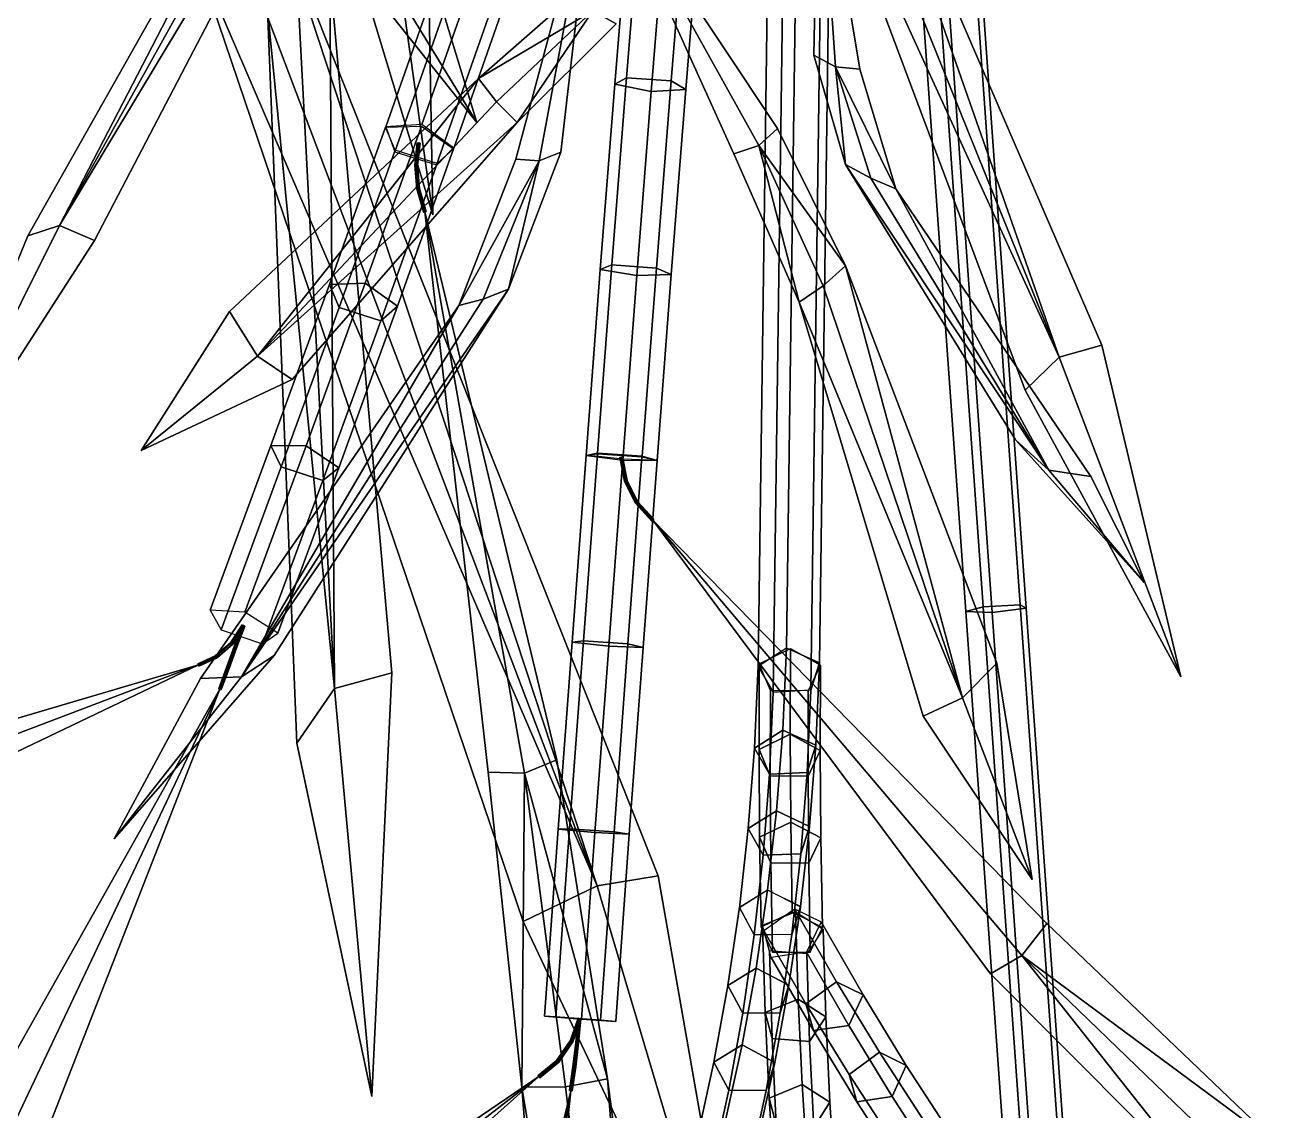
# Model space of a CAD drawing. Header units: metres. Extents: x -488 to 282, y -579 to 399.
# Drawn here: x -68.3 to 39.2, y -251.3 to -158.5 of the extents above; entities that cross this region are included whole.
import ezdxf

# ---------------------------------------------------------------- set-up
doc = ezdxf.new("R2010")
doc.units = ezdxf.units.M

msp = doc.modelspace()

# ---------------------------------------------------------------- linework, layer by layer
at = {"layer": 'coreopsi_1InfInt', "color": 3}
for points in [[(-3.1973, -211.7169, 233.2012), (-3.516, -218.7419, 240.9992), (-5.9288, -220.2867, 239.509), (-5.6101, -213.2617, 231.7109)], [(-2.8607, -211.7805, 233.289), (-2.8825, -219.0852, 240.8324), (-5.5402, -220.3993, 239.5522), (-5.5183, -213.0946, 232.0088)], [(-0.3777, -213.0234, 232.1395), (-0.6964, -220.0483, 239.9375), (-3.516, -218.7419, 240.9992), (-3.1973, -211.7169, 233.2012)], [(-0.285, -213.1837, 231.9377), (-0.3069, -220.4883, 239.4811), (-2.8825, -219.0852, 240.8324), (-2.8607, -211.7805, 233.289)], [(-5.6101, -213.2617, 231.7109), (-5.9288, -220.2867, 239.509), (-4.6496, -222.5156, 237.5533), (-4.3309, -215.4906, 229.7553)], [(-5.5183, -213.0946, 232.0088), (-5.5402, -220.3993, 239.5522), (-4.5779, -222.6562, 237.3694), (-4.556, -215.3516, 229.826)], [(-1.1157, -215.3442, 230.0186), (-1.4344, -222.3691, 237.8167), (-0.6964, -220.0483, 239.9375), (-0.3777, -213.0234, 232.1395)], [(-1.3268, -215.3781, 229.8097), (-1.3486, -222.6827, 237.3531), (-0.3069, -220.4883, 239.4811), (-0.285, -213.1837, 231.9377)], [(-4.3309, -215.4906, 229.7553), (-4.6496, -222.5156, 237.5533), (-1.4344, -222.3691, 237.8167), (-1.1157, -215.3442, 230.0186)], [(-4.556, -215.3516, 229.826), (-4.5779, -222.6562, 237.3694), (-1.3486, -222.6827, 237.3531), (-1.3268, -215.3781, 229.8097)], [(-3.516, -218.7419, 240.9992), (-4.05426, -225.6354, 248.8482), (-6.466, -227.1643, 247.34), (-5.9288, -220.2867, 239.509)], [(-2.8825, -219.0852, 240.8324), (-2.8288, -226.6099, 248.2478), (-5.4864, -227.9072, 246.9506), (-5.5402, -220.3993, 239.5522)], [(-0.6964, -220.0483, 239.9375), (-1.2379, -226.9954, 247.8466), (-4.05426, -225.6354, 248.8482), (-3.516, -218.7419, 240.9992)], [(-0.3069, -220.4883, 239.4811), (-0.2532, -227.9679, 246.8509), (-2.8288, -226.6099, 248.2478), (-2.8825, -219.0852, 240.8324)], [(-1.4344, -222.3691, 237.8167), (-1.9769, -229.3321, 245.7436), (-1.2379, -226.9954, 247.8466), (-0.6964, -220.0483, 239.9375)], [(-5.9288, -220.2867, 239.509), (-6.466, -227.1643, 247.34), (-5.1895, -229.4359, 245.4323), (-4.6496, -222.5156, 237.5533)], [(-5.5402, -220.3993, 239.5522), (-5.4864, -227.9072, 246.9506), (-4.5242, -230.1074, 244.7106), (-4.5779, -222.6562, 237.3694)], [(-1.3486, -222.6827, 237.3531), (-1.2951, -230.1171, 244.6773), (-0.2532, -227.9679, 246.8509), (-0.3069, -220.4883, 239.4811)], [(-4.6496, -222.5156, 237.5533), (-5.1895, -229.4359, 245.4323), (-1.9769, -229.3321, 245.7436), (-1.4344, -222.3691, 237.8167)], [(-4.5779, -222.6562, 237.3694), (-4.5242, -230.1074, 244.7106), (-1.2951, -230.1171, 244.6773), (-1.3486, -222.6827, 237.3531)], [(-4.05426, -225.6354, 248.8482), (-4.8124, -232.4205, 256.773), (-7.2228, -233.9338, 255.2468), (-6.466, -227.1643, 247.34)], [(-1.2379, -226.9954, 247.8466), (-2.00113, -233.8332, 255.8323), (-4.8124, -232.4205, 256.773), (-4.05426, -225.6354, 248.8482)], [(-2.8288, -226.6099, 248.2478), (-2.699, -234.3062, 255.4842), (-5.3569, -235.5862, 254.1704), (-5.4864, -227.9072, 246.9506)], [(-0.2532, -227.9679, 246.8509), (-0.124, -235.6178, 254.0427), (-2.699, -234.3062, 255.4842), (-2.8288, -226.6099, 248.2478)], [(-6.466, -227.1643, 247.34), (-7.2228, -233.9338, 255.2468), (-5.9502, -236.2474, 253.3876), (-5.1895, -229.4359, 245.4323)], [(-1.9769, -229.3321, 245.7436), (-2.7415, -236.1856, 253.7473), (-2.00113, -233.8332, 255.8323), (-1.2379, -226.9954, 247.8466)], [(-5.4864, -227.9072, 246.9506), (-5.3569, -235.5862, 254.1704), (-4.3954, -237.7283, 251.8745), (-4.5242, -230.1074, 244.7106)], [(-1.2951, -230.1171, 244.6773), (-1.1665, -237.7207, 251.8246), (-0.124, -235.6178, 254.0427), (-0.2532, -227.9679, 246.8509)], [(-5.1895, -229.4359, 245.4323), (-5.9502, -236.2474, 253.3876), (-2.7415, -236.1856, 253.7473), (-1.9769, -229.3321, 245.7436)], [(-4.5242, -230.1074, 244.7106), (-4.3954, -237.7283, 251.8745), (-1.1665, -237.7207, 251.8246), (-1.2951, -230.1171, 244.6773)], [(-4.8091, -232.3946, 256.7423), (-5.7902, -239.0932, 264.769), (-8.1985, -240.5911, 263.2246), (-7.2174, -233.8925, 255.1979)], [(-2.00447, -233.8591, 255.8629), (-2.9855, -240.5577, 263.8896), (-5.7902, -239.0932, 264.769), (-4.8091, -232.3946, 256.7423)], [(-7.2174, -233.8925, 255.1979), (-8.1985, -240.5911, 263.2246), (-6.9313, -242.946, 261.4142), (-5.9502, -236.2474, 253.3876)], [(-2.518, -234.0175, 255.1505), (1.08387, -240.2774, 262.7729), (-1.5295, -242.1501, 262.4699), (-5.1315, -235.8902, 254.8475)], [(-2.7469, -236.2269, 253.7962), (-3.728, -242.9255, 261.8228), (-2.9855, -240.5577, 263.8896), (-2.00447, -233.8591, 255.8629)], [(-0.2359, -235.1327, 253.1563), (3.3659, -241.3926, 260.7786), (1.08387, -240.2774, 262.7729), (-2.518, -234.0175, 255.1505)], [(-2.4304, -234.2706, 255.4234), (-2.1917, -241.7575, 262.7821), (-5.01543, -242.9008, 261.7105), (-5.2541, -235.4139, 254.3518)], [(-0.05837, -235.7678, 253.8232), (0.1803, -243.2547, 261.1819), (-2.1917, -241.7575, 262.7821), (-2.4304, -234.2706, 255.4234)], [(-1.4724, -237.7443, 251.5958), (2.1294, -244.0042, 259.2181), (3.3659, -241.3926, 260.7786), (-0.2359, -235.1327, 253.1563)], [(-5.9502, -236.2474, 253.3876), (-6.9313, -242.946, 261.4142), (-3.728, -242.9255, 261.8228), (-2.7469, -236.2269, 253.7962)], [(-5.2541, -235.4139, 254.3518), (-5.01543, -242.9008, 261.7105), (-4.4148, -245.1153, 259.438), (-4.6535, -237.6284, 252.0793)], [(-5.1315, -235.8902, 254.8475), (-1.5295, -242.1501, 262.4699), (-0.887, -244.4402, 260.2855), (-4.4889, -238.1803, 252.6632)], [(-1.4531, -237.8743, 251.7252), (-1.2144, -245.3612, 259.0839), (0.1803, -243.2547, 261.1819), (-0.05837, -235.7678, 253.8232)], [(-4.6535, -237.6284, 252.0793), (-4.4148, -245.1153, 259.438), (-1.2144, -245.3612, 259.0839), (-1.4531, -237.8743, 251.7252)], [(-4.4889, -238.1803, 252.6632), (-0.887, -244.4402, 260.2855), (2.1294, -244.0042, 259.2181), (-1.4724, -237.7443, 251.5958)], [(-5.7902, -239.0932, 264.769), (-6.9869, -245.6494, 272.8313), (-9.3927, -247.1321, 271.2686), (-8.1985, -240.5911, 263.2246)], [(-2.9855, -240.5577, 263.8896), (-4.1906, -247.1649, 272.0138), (-6.9869, -245.6494, 272.8313), (-5.7902, -239.0932, 264.769)], [(-8.1985, -240.5911, 263.2246), (-9.3927, -247.1321, 271.2686), (-8.1322, -249.5276, 269.5075), (-6.9313, -242.946, 261.4142)], [(-3.728, -242.9255, 261.8228), (-4.9355, -249.5478, 269.9654), (-4.1906, -247.1649, 272.0138), (-2.9855, -240.5577, 263.8896)], [(1.08387, -240.2774, 262.7729), (4.7594, -246.2929, 270.4684), (2.1683, -248.2032, 270.2124), (-1.5295, -242.1501, 262.4699)], [(3.3659, -241.3926, 260.7786), (7.04985, -247.4221, 268.4916), (4.7594, -246.2929, 270.4684), (1.08387, -240.2774, 262.7729)], [(-2.1917, -241.7575, 262.7821), (-1.8454, -249.0316, 270.2577), (-4.6673, -250.2202, 269.2316), (-5.01543, -242.9008, 261.7105)], [(0.1803, -243.2547, 261.1819), (0.5272, -250.5456, 268.6744), (-1.8454, -249.0316, 270.2577), (-2.1917, -241.7575, 262.7821)], [(2.1294, -244.0042, 259.2181), (5.8413, -250.081, 266.9901), (7.04985, -247.4221, 268.4916), (3.3659, -241.3926, 260.7786)], [(-1.5295, -242.1501, 262.4699), (2.1683, -248.2032, 270.2124), (2.8331, -250.531, 268.075), (-0.887, -244.4402, 260.2855)], [(-6.9313, -242.946, 261.4142), (-8.1322, -249.5276, 269.5075), (-4.9355, -249.5478, 269.9654), (-3.728, -242.9255, 261.8228)], [(-5.01543, -242.9008, 261.7105), (-4.6673, -250.2202, 269.2316), (-4.06503, -252.4799, 267.0045), (-4.4148, -245.1153, 259.438)], [(-1.2144, -245.3612, 259.0839), (-0.8652, -252.709, 266.6335), (0.5272, -250.5456, 268.6744), (0.1803, -243.2547, 261.1819)], [(-0.887, -244.4402, 260.2855), (2.8331, -250.531, 268.075), (5.8413, -250.081, 266.9901), (2.1294, -244.0042, 259.2181)], [(-6.9869, -245.6494, 272.8313), (-8.4018, -252.0851, 280.9551), (-10.8047, -253.5529, 279.3738), (-9.3927, -247.1321, 271.2686)], [(-4.1906, -247.1649, 272.0138), (-5.6156, -253.6506, 280.1999), (-8.4018, -252.0851, 280.9551), (-6.9869, -245.6494, 272.8313)], [(-4.4148, -245.1153, 259.438), (-4.06503, -252.4799, 267.0045), (-0.8652, -252.709, 266.6335), (-1.2144, -245.3612, 259.0839)], [(-9.3927, -247.1321, 271.2686), (-10.8047, -253.5529, 279.3738), (-9.5521, -255.9883, 277.6624), (-8.1322, -249.5276, 269.5075)], [(4.7594, -246.2929, 270.4684), (8.5281, -252.0991, 278.2787), (5.9599, -254.0459, 278.0704), (2.1683, -248.2032, 270.2124)], [(7.04985, -247.4221, 268.4916), (10.827, -253.2419, 276.3197), (8.5281, -252.0991, 278.2787), (4.7594, -246.2929, 270.4684)], [(-4.9355, -249.5478, 269.9654), (-6.3635, -256.0484, 278.1701), (-5.6156, -253.6506, 280.1999), (-4.1906, -247.1649, 272.0138)], [(2.1683, -248.2032, 270.2124), (5.9599, -254.0459, 278.0704), (6.6477, -256.41, 275.9807), (2.8331, -250.531, 268.075)], [(5.8413, -250.081, 266.9901), (9.6473, -255.9464, 274.8781), (10.827, -253.2419, 276.3197), (7.04985, -247.4221, 268.4916)], [(-1.8454, -249.0316, 270.2577), (-1.3907, -256.1347, 277.8902), (-4.2101, -257.3675, 276.9106), (-4.6673, -250.2202, 269.2316)], [(0.5272, -250.5456, 268.6744), (0.9829, -257.6653, 276.3242), (-1.3907, -256.1347, 277.8902), (-1.8454, -249.0316, 270.2577)], [(-8.1322, -249.5276, 269.5075), (-9.5521, -255.9883, 277.6624), (-6.3635, -256.0484, 278.1701), (-4.9355, -249.5478, 269.9654)], [(-4.6673, -250.2202, 269.2316), (-4.2101, -257.3675, 276.9106), (-3.6053, -259.6715, 274.73), (-4.06503, -252.4799, 267.0045)], [(2.8331, -250.531, 268.075), (6.6477, -256.41, 275.9807), (9.6473, -255.9464, 274.8781), (5.8413, -250.081, 266.9901)], [(-0.8652, -252.709, 266.6335), (-0.4064, -259.8841, 274.3417), (0.9829, -257.6653, 276.3242), (0.5272, -250.5456, 268.6744)]]:
    msp.add_3dface(points, dxfattribs=at)
at = {"layer": 'coreopsi_1Pdncle', "color": 3}
for points in [[(-50.7567, -91.2603, 14.3444), (-101.6614, -182.7868, 25.9396), (-104.0582, -181.6928, 24.0528), (-53.1535, -90.1664, 12.4575)], [(-53.1535, -90.1664, 12.4575), (-104.0582, -181.6928, 24.0528), (-103.3221, -182.4962, 20.9427), (-52.4174, -90.9698, 9.3475)], [(-52.4174, -90.9698, 9.3475), (-103.3221, -182.4962, 20.9427), (-100.4881, -184.0674, 20.9823), (-49.5834, -92.5409, 9.3871)], [(-48.563, -92.7195, 12.4576), (-99.4676, -184.2459, 24.05291), (-101.6614, -182.7868, 25.9396), (-50.7567, -91.2603, 14.3444)], [(-49.5834, -92.5409, 9.3871), (-100.4881, -184.0674, 20.9823), (-99.4676, -184.2459, 24.05291), (-48.563, -92.7195, 12.4576)], [(6.1819, -104.0205, 13.2364), (13.613, -208.2058, 24.02144), (12.1448, -208.6053, 21.173), (4.7136, -104.4201, 10.388)], [(9.3649, -103.847, 12.7198), (16.7961, -208.0322, 23.5047), (13.613, -208.2058, 24.02144), (6.1819, -104.0205, 13.2364)], [(6.9755, -104.4973, 8.08446), (14.4067, -208.6825, 18.8694), (17.294, -208.3313, 20.2725), (9.8628, -104.1461, 9.4876)], [(9.8628, -104.1461, 9.4876), (17.294, -208.3313, 20.2725), (16.7961, -208.0322, 23.5047), (9.3649, -103.847, 12.7198)], [(4.7136, -104.4201, 10.388), (12.1448, -208.6053, 21.173), (14.4067, -208.6825, 18.8694), (6.9755, -104.4973, 8.08446)], [(-2.2246, -140.4907, 156.107), (-3.1981, -211.7441, 233.2309), (-5.6114, -213.305, 231.7584), (-4.6379, -142.0516, 154.6344)], [(0.5965, -141.7428, 154.9858), (-0.3769, -212.9962, 232.1097), (-3.1981, -211.7441, 233.2309), (-2.2246, -140.4907, 156.107)], [(-0.1409, -144.0475, 152.8472), (-1.1144, -215.3009, 229.9712), (-0.3769, -212.9962, 232.1097), (0.5965, -141.7428, 154.9858)], [(-4.6379, -142.0516, 154.6344), (-5.6114, -213.305, 231.7584), (-4.3309, -215.4906, 229.7553), (-3.3574, -144.2373, 152.6313)], [(-3.3574, -144.2373, 152.6313), (-4.3309, -215.4906, 229.7553), (-1.1144, -215.3009, 229.9712), (-0.1409, -144.0475, 152.8472)], [(13.613, -208.2058, 24.02144), (21.04425, -312.391, 34.8064), (19.5759, -312.7906, 31.958), (12.1448, -208.6053, 21.173)], [(16.7961, -208.0322, 23.5047), (24.2273, -312.2174, 34.2897), (21.04425, -312.391, 34.8064), (13.613, -208.2058, 24.02144)], [(14.4067, -208.6825, 18.8694), (21.8378, -312.8677, 29.6543), (24.7251, -312.5165, 31.05756), (17.294, -208.3313, 20.2725)], [(17.294, -208.3313, 20.2725), (24.7251, -312.5165, 31.05756), (24.2273, -312.2174, 34.2897), (16.7961, -208.0322, 23.5047)], [(12.1448, -208.6053, 21.173), (19.5759, -312.7906, 31.958), (21.8378, -312.8677, 29.6543), (14.4067, -208.6825, 18.8694)]]:
    msp.add_3dface(points, dxfattribs=at)
at = {"layer": 'coreopsi_Leaf', "color": 3}
for points in [[(-41.1536, -128.8415, 161.1753), (-65.3454, -175.599, 187.4194), (-68.05355, -176.4868, 183.5849)], [(-41.1536, -128.8415, 161.1753), (-68.05355, -176.4868, 183.5849), (-65.3454, -175.599, 187.4194)], [(-39.5452, -129.3368, 163.2018), (-65.3454, -175.599, 187.4194), (-41.1536, -128.8415, 161.1753)], [(-39.5452, -129.3368, 163.2018), (-41.1536, -128.8415, 161.1753), (-65.3454, -175.599, 187.4194)], [(-37.6749, -129.5946, 164.9883), (-65.3454, -175.599, 187.4194), (-39.5452, -129.3368, 163.2018)], [(-37.6749, -129.5946, 164.9883), (-39.5452, -129.3368, 163.2018), (-65.3454, -175.599, 187.4194)], [(-37.6749, -129.5946, 164.9883), (-62.3502, -176.8892, 189.4124), (-65.3454, -175.599, 187.4194)], [(-37.6749, -129.5946, 164.9883), (-65.3454, -175.599, 187.4194), (-62.3502, -176.8892, 189.4124)], [(2.5783, -136.7865, 168.6601), (20.1226, -186.8732, 192.5083), (0.398, -137.9381, 167.8378)], [(2.5783, -136.7865, 168.6601), (0.398, -137.9381, 167.8378), (20.1226, -186.8732, 192.5083)], [(2.5783, -136.7865, 168.6601), (23.7783, -185.829, 192.9), (20.1226, -186.8732, 192.5083)], [(2.5783, -136.7865, 168.6601), (20.1226, -186.8732, 192.5083), (23.7783, -185.829, 192.9)], [(0.398, -137.9381, 167.8378), (20.1226, -186.8732, 192.5083), (-1.8418, -138.7749, 166.7327)], [(0.398, -137.9381, 167.8378), (-1.8418, -138.7749, 166.7327), (20.1226, -186.8732, 192.5083)], [(-1.8418, -138.7749, 166.7327), (20.1226, -186.8732, 192.5083), (17.2015, -189.6908, 189.9876)], [(-1.8418, -138.7749, 166.7327), (17.2015, -189.6908, 189.9876), (20.1226, -186.8732, 192.5083)], [(0.9996, -162.0489, -108.3318), (-0.8479, -161.0583, -108.8278), (-0.4499, -140.9223, -84.9924)], [(0.9996, -162.0489, -108.3318), (-0.4499, -140.9223, -84.9924), (-0.8479, -161.0583, -108.8278)], [(-0.4499, -140.9223, -84.9924), (3.0686, -162.2431, -107.4163), (0.9996, -162.0489, -108.3318)], [(-0.4499, -140.9223, -84.9924), (0.9996, -162.0489, -108.3318), (3.0686, -162.2431, -107.4163)], [(-33.4252, -174.7021, 160.6699), (-41.7315, -147.2585, 154.1021), (-37.4933, -145.7141, 155.1692)], [(-33.4252, -174.7021, 160.6699), (-37.4933, -145.7141, 155.1692), (-41.7315, -147.2585, 154.1021)], [(-33.4252, -174.7021, 160.6699), (-37.4933, -145.7141, 155.1692), (-33.9386, -145.841, 154.121)], [(-33.4252, -174.7021, 160.6699), (-33.9386, -145.841, 154.121), (-37.4933, -145.7141, 155.1692)], [(-19.697, -145.1471, 73.5674), (-26.3375, -169.9447, 91.1961), (-24.3432, -170.0801, 92.2736)], [(-19.697, -145.1471, 73.5674), (-24.3432, -170.0801, 92.2736), (-26.3375, -169.9447, 91.1961)], [(-24.3432, -170.0801, 92.2736), (-22.4863, -169.3405, 93.07745), (-19.697, -145.1471, 73.5674)], [(-24.3432, -170.0801, 92.2736), (-19.697, -145.1471, 73.5674), (-22.4863, -169.3405, 93.07745)], [(-18.6982, -145.1404, 73.4969), (-7.6978, -169.4752, 89.5157), (-5.5482, -168.7639, 89.6887)], [(-18.6982, -145.1404, 73.4969), (-5.5482, -168.7639, 89.6887), (-7.6978, -169.4752, 89.5157)], [(-5.5482, -168.7639, 89.6887), (-3.9537, -167.317, 89.7617), (-18.6982, -145.1404, 73.4969)], [(-5.5482, -168.7639, 89.6887), (-18.6982, -145.1404, 73.4969), (-3.9537, -167.317, 89.7617)], [(-46.3719, -150.0714, 203.2449), (-19.3858, -232.0596, 213.8417), (-50.05368, -151.2167, 203.7205)], [(-46.3719, -150.0714, 203.2449), (-50.05368, -151.2167, 203.7205), (-19.3858, -232.0596, 213.8417)], [(-46.3719, -150.0714, 203.2449), (-14.1717, -231.2011, 211.6711), (-19.3858, -232.0596, 213.8417)], [(-46.3719, -150.0714, 203.2449), (-19.3858, -232.0596, 213.8417), (-14.1717, -231.2011, 211.6711)], [(-29.6794, -166.8066, 221.9879), (-34.8669, -149.7239, 198.6094), (-39.3283, -150.9798, 198.6743)], [(-29.6794, -166.8066, 221.9879), (-39.3283, -150.9798, 198.6743), (-34.8669, -149.7239, 198.6094)], [(-50.05368, -151.2167, 203.7205), (-19.3858, -232.0596, 213.8417), (-53.9387, -151.8228, 203.9209)], [(-50.05368, -151.2167, 203.7205), (-53.9387, -151.8228, 203.9209), (-19.3858, -232.0596, 213.8417)], [(-29.6794, -166.8066, 221.9879), (-39.3283, -150.9798, 198.6743), (-42.4498, -150.7377, 200.6615)], [(-29.6794, -166.8066, 221.9879), (-42.4498, -150.7377, 200.6615), (-39.3283, -150.9798, 198.6743)], [(-53.9387, -151.8228, 203.9209), (-19.3858, -232.0596, 213.8417), (-25.6972, -235.1208, 212.5049)], [(-53.9387, -151.8228, 203.9209), (-25.6972, -235.1208, 212.5049), (-19.3858, -232.0596, 213.8417)], [(-42.231, -153.9702, 278.5849), (-41.8251, -215.1819, 336.0295), (-44.9686, -155.7304, 276.7219)], [(-42.231, -153.9702, 278.5849), (-44.9686, -155.7304, 276.7219), (-41.8251, -215.1819, 336.0295)], [(-42.231, -153.9702, 278.5849), (-36.9254, -213.8505, 338.1811), (-41.8251, -215.1819, 336.0295)], [(-42.231, -153.9702, 278.5849), (-41.8251, -215.1819, 336.0295), (-36.9254, -213.8505, 338.1811)], [(-44.9686, -155.7304, 276.7219), (-41.8251, -215.1819, 336.0295), (-47.5738, -157.1625, 274.3541)], [(-44.9686, -155.7304, 276.7219), (-47.5738, -157.1625, 274.3541), (-41.8251, -215.1819, 336.0295)], [(-19.7406, -157.2643, -104.6163), (-29.5339, -163.0254, -117.9088), (-21.02829, -155.5811, -104.229)], [(-19.7406, -157.2643, -104.6163), (-21.02829, -155.5811, -104.229), (-29.5339, -163.0254, -117.9088)], [(-47.5738, -157.1625, 274.3541), (-41.8251, -215.1819, 336.0295), (-45.04815, -219.869, 332.1363)], [(-47.5738, -157.1625, 274.3541), (-45.04815, -219.869, 332.1363), (-41.8251, -215.1819, 336.0295)], [(-19.7406, -157.2643, -104.6163), (-27.9871, -165.0298, -118.2572), (-29.5339, -163.0254, -117.9088)], [(-19.7406, -157.2643, -104.6163), (-29.5339, -163.0254, -117.9088), (-27.9871, -165.0298, -118.2572)], [(-26.2073, -166.8145, -118.3424), (-27.9871, -165.0298, -118.2572), (-19.7406, -157.2643, -104.6163)], [(-26.2073, -166.8145, -118.3424), (-19.7406, -157.2643, -104.6163), (-27.9871, -165.0298, -118.2572)], [(-17.7626, -158.3652, -104.7948), (-26.2073, -166.8145, -118.3424), (-19.7406, -157.2643, -104.6163)], [(-17.7626, -158.3652, -104.7948), (-19.7406, -157.2643, -104.6163), (-26.2073, -166.8145, -118.3424)], [(0.9996, -162.0489, -108.3318), (1.8568, -170.3886, -123.6779), (-0.8479, -161.0583, -108.8278)], [(0.9996, -162.0489, -108.3318), (-0.8479, -161.0583, -108.8278), (1.8568, -170.3886, -123.6779)], [(3.0686, -162.2431, -107.4163), (6.1436, -172.4748, -121.9799), (0.9996, -162.0489, -108.3318)], [(3.0686, -162.2431, -107.4163), (0.9996, -162.0489, -108.3318), (6.1436, -172.4748, -121.9799)], [(6.1436, -172.4748, -121.9799), (4.01364, -171.5704, -122.9824), (0.9996, -162.0489, -108.3318)], [(6.1436, -172.4748, -121.9799), (0.9996, -162.0489, -108.3318), (4.01364, -171.5704, -122.9824)], [(0.9996, -162.0489, -108.3318), (4.01364, -171.5704, -122.9824), (1.8568, -170.3886, -123.6779)], [(0.9996, -162.0489, -108.3318), (1.8568, -170.3886, -123.6779), (4.01364, -171.5704, -122.9824)], [(-29.5339, -163.0254, -117.9088), (-48.4151, -186.7716, -166.2501), (-50.8171, -182.9522, -167.3126)], [(-29.5339, -163.0254, -117.9088), (-50.8171, -182.9522, -167.3126), (-48.4151, -186.7716, -166.2501)], [(-27.9871, -165.0298, -118.2572), (-48.4151, -186.7716, -166.2501), (-29.5339, -163.0254, -117.9088)], [(-27.9871, -165.0298, -118.2572), (-29.5339, -163.0254, -117.9088), (-48.4151, -186.7716, -166.2501)], [(-26.2073, -166.8145, -118.3424), (-48.4151, -186.7716, -166.2501), (-27.9871, -165.0298, -118.2572)], [(-26.2073, -166.8145, -118.3424), (-27.9871, -165.0298, -118.2572), (-48.4151, -186.7716, -166.2501)], [(-26.2073, -166.8145, -118.3424), (-45.4432, -188.7704, -167.2113), (-48.4151, -186.7716, -166.2501)], [(-26.2073, -166.8145, -118.3424), (-48.4151, -186.7716, -166.2501), (-45.4432, -188.7704, -167.2113)], [(-5.5482, -168.7639, 89.6887), (1.8501, -179.0682, 101.7251), (-3.9537, -167.317, 89.7617)], [(-5.5482, -168.7639, 89.6887), (-3.9537, -167.317, 89.7617), (1.8501, -179.0682, 101.7251)], [(-24.3432, -170.0801, 92.2736), (-26.967, -181.0427, 105.6425), (-22.4863, -169.3405, 93.07745)], [(-24.3432, -170.0801, 92.2736), (-22.4863, -169.3405, 93.07745), (-26.967, -181.0427, 105.6425)], [(-7.6978, -169.4752, 89.5157), (-2.1196, -182.1471, 101.1152), (-5.5482, -168.7639, 89.6887)], [(-7.6978, -169.4752, 89.5157), (-5.5482, -168.7639, 89.6887), (-2.1196, -182.1471, 101.1152)], [(-2.1196, -182.1471, 101.1152), (-0.05172, -180.764, 101.5281), (-5.5482, -168.7639, 89.6887)], [(-2.1196, -182.1471, 101.1152), (-5.5482, -168.7639, 89.6887), (-0.05172, -180.764, 101.5281)], [(-5.5482, -168.7639, 89.6887), (-0.05172, -180.764, 101.5281), (1.8501, -179.0682, 101.7251)], [(-5.5482, -168.7639, 89.6887), (1.8501, -179.0682, 101.7251), (-0.05172, -180.764, 101.5281)], [(-26.3375, -169.9447, 91.1961), (-31.2173, -182.4487, 103.2825), (-24.3432, -170.0801, 92.2736)], [(-26.3375, -169.9447, 91.1961), (-24.3432, -170.0801, 92.2736), (-31.2173, -182.4487, 103.2825)], [(-31.2173, -182.4487, 103.2825), (-29.1265, -181.9091, 104.5853), (-24.3432, -170.0801, 92.2736)], [(-31.2173, -182.4487, 103.2825), (-24.3432, -170.0801, 92.2736), (-29.1265, -181.9091, 104.5853)], [(-24.3432, -170.0801, 92.2736), (-29.1265, -181.9091, 104.5853), (-26.967, -181.0427, 105.6425)], [(-24.3432, -170.0801, 92.2736), (-26.967, -181.0427, 105.6425), (-29.1265, -181.9091, 104.5853)], [(4.01364, -171.5704, -122.9824), (19.2527, -196.5118, -171.3459), (1.8568, -170.3886, -123.6779)], [(4.01364, -171.5704, -122.9824), (1.8568, -170.3886, -123.6779), (19.2527, -196.5118, -171.3459)], [(1.8568, -170.3886, -123.6779), (19.2527, -196.5118, -171.3459), (16.4015, -193.9267, -173.9293)], [(1.8568, -170.3886, -123.6779), (16.4015, -193.9267, -173.9293), (19.2527, -196.5118, -171.3459)], [(6.1436, -172.4748, -121.9799), (19.2527, -196.5118, -171.3459), (4.01364, -171.5704, -122.9824)], [(6.1436, -172.4748, -121.9799), (4.01364, -171.5704, -122.9824), (19.2527, -196.5118, -171.3459)], [(6.1436, -172.4748, -121.9799), (22.8258, -197.0728, -170.5278), (19.2527, -196.5118, -171.3459)], [(6.1436, -172.4748, -121.9799), (19.2527, -196.5118, -171.3459), (22.8258, -197.0728, -170.5278)], [(-34.1271, -174.4463, 116.1431), (-22.8298, -221.2747, 115.4982), (-25.5924, -222.432, 117.3339)], [(-34.1271, -174.4463, 116.1431), (-25.5924, -222.432, 117.3339), (-22.8298, -221.2747, 115.4982)], [(-25.5924, -222.432, 117.3339), (-28.7035, -222.3556, 118.5266), (-34.1271, -174.4463, 116.1431)], [(-25.5924, -222.432, 117.3339), (-34.1271, -174.4463, 116.1431), (-28.7035, -222.3556, 118.5266)], [(-78.4143, -201.7771, 196.7097), (-65.3454, -175.599, 187.4194), (-62.3502, -176.8892, 189.4124)], [(-78.4143, -201.7771, 196.7097), (-62.3502, -176.8892, 189.4124), (-65.3454, -175.599, 187.4194)], [(-78.4143, -201.7771, 196.7097), (-68.05355, -176.4868, 183.5849), (-65.3454, -175.599, 187.4194)], [(-78.4143, -201.7771, 196.7097), (-65.3454, -175.599, 187.4194), (-68.05355, -176.4868, 183.5849)], [(-0.05172, -180.764, 101.5281), (11.8587, -215.9931, 144.0766), (1.8501, -179.0682, 101.7251)], [(-0.05172, -180.764, 101.5281), (1.8501, -179.0682, 101.7251), (11.8587, -215.9931, 144.0766)], [(1.8501, -179.0682, 101.7251), (11.8587, -215.9931, 144.0766), (14.7946, -213.0344, 146.1044)], [(1.8501, -179.0682, 101.7251), (14.7946, -213.0344, 146.1044), (11.8587, -215.9931, 144.0766)], [(-29.1265, -181.9091, 104.5853), (-49.786, -214.2035, 146.1014), (-26.967, -181.0427, 105.6425)], [(-29.1265, -181.9091, 104.5853), (-26.967, -181.0427, 105.6425), (-49.786, -214.2035, 146.1014)], [(-26.967, -181.0427, 105.6425), (-49.786, -214.2035, 146.1014), (-47.00676, -212.3658, 149.3238)], [(-26.967, -181.0427, 105.6425), (-47.00676, -212.3658, 149.3238), (-49.786, -214.2035, 146.1014)], [(-2.1196, -182.1471, 101.1152), (11.8587, -215.9931, 144.0766), (-0.05172, -180.764, 101.5281)], [(-2.1196, -182.1471, 101.1152), (-0.05172, -180.764, 101.5281), (11.8587, -215.9931, 144.0766)], [(-31.2173, -182.4487, 103.2825), (-53.3068, -214.3327, 144.9444), (-49.786, -214.2035, 146.1014)], [(-31.2173, -182.4487, 103.2825), (-49.786, -214.2035, 146.1014), (-53.3068, -214.3327, 144.9444)], [(-31.2173, -182.4487, 103.2825), (-49.786, -214.2035, 146.1014), (-29.1265, -181.9091, 104.5853)], [(-31.2173, -182.4487, 103.2825), (-29.1265, -181.9091, 104.5853), (-49.786, -214.2035, 146.1014)], [(-2.1196, -182.1471, 101.1152), (8.5064, -217.5431, 144.4103), (11.8587, -215.9931, 144.0766)], [(-2.1196, -182.1471, 101.1152), (11.8587, -215.9931, 144.0766), (8.5064, -217.5431, 144.4103)], [(-58.3745, -194.843, -193.1346), (-50.8171, -182.9522, -167.3126), (-48.4151, -186.7716, -166.2501)], [(-58.3745, -194.843, -193.1346), (-48.4151, -186.7716, -166.2501), (-50.8171, -182.9522, -167.3126)], [(30.5193, -214.1967, 201.8747), (20.1226, -186.8732, 192.5083), (23.7783, -185.829, 192.9)], [(30.5193, -214.1967, 201.8747), (23.7783, -185.829, 192.9), (20.1226, -186.8732, 192.5083)], [(-58.3745, -194.843, -193.1346), (-48.4151, -186.7716, -166.2501), (-45.4432, -188.7704, -167.2113)], [(-58.3745, -194.843, -193.1346), (-45.4432, -188.7704, -167.2113), (-48.4151, -186.7716, -166.2501)], [(30.5193, -214.1967, 201.8747), (17.2015, -189.6908, 189.9876), (20.1226, -186.8732, 192.5083)], [(30.5193, -214.1967, 201.8747), (20.1226, -186.8732, 192.5083), (17.2015, -189.6908, 189.9876)], [(27.3844, -206.1357, -198.3341), (16.4015, -193.9267, -173.9293), (19.2527, -196.5118, -171.3459)], [(27.3844, -206.1357, -198.3341), (19.2527, -196.5118, -171.3459), (16.4015, -193.9267, -173.9293)], [(27.3844, -206.1357, -198.3341), (19.2527, -196.5118, -171.3459), (22.8258, -197.0728, -170.5278)], [(27.3844, -206.1357, -198.3341), (22.8258, -197.0728, -170.5278), (19.2527, -196.5118, -171.3459)], [(-14.6293, -200.7945, 64.8315), (19.05835, -235.2753, 66.7549), (16.9396, -238.014, 66.1334)], [(-14.6293, -200.7945, 64.8315), (16.9396, -238.014, 66.1334), (19.05835, -235.2753, 66.7549)], [(16.9396, -238.014, 66.1334), (14.239, -239.5705, 64.9408), (-14.6293, -200.7945, 64.8315)], [(16.9396, -238.014, 66.1334), (-14.6293, -200.7945, 64.8315), (14.239, -239.5705, 64.9408)], [(-60.6848, -228.0459, 170.1163), (-47.00676, -212.3658, 149.3238), (-49.786, -214.2035, 146.1014)], [(-60.6848, -228.0459, 170.1163), (-49.786, -214.2035, 146.1014), (-47.00676, -212.3658, 149.3238)], [(-92.5264, -228.0005, 162.712), (-93.5663, -224.9924, 161.7238), (-53.4622, -213.1769, 137.5897)], [(-92.5264, -228.0005, 162.712), (-53.4622, -213.1769, 137.5897), (-93.5663, -224.9924, 161.7238)], [(-53.4622, -213.1769, 137.5897), (-90.6372, -230.9576, 162.5457), (-92.5264, -228.0005, 162.712)], [(-53.4622, -213.1769, 137.5897), (-92.5264, -228.0005, 162.712), (-90.6372, -230.9576, 162.5457)], [(17.8031, -231.5123, 168.7935), (14.7946, -213.0344, 146.1044), (11.8587, -215.9931, 144.0766)], [(17.8031, -231.5123, 168.7935), (11.8587, -215.9931, 144.0766), (14.7946, -213.0344, 146.1044)], [(-60.6848, -228.0459, 170.1163), (-49.786, -214.2035, 146.1014), (-53.3068, -214.3327, 144.9444)], [(-60.6848, -228.0459, 170.1163), (-53.3068, -214.3327, 144.9444), (-49.786, -214.2035, 146.1014)], [(-38.6513, -250.0813, 363.1167), (-41.8251, -215.1819, 336.0295), (-36.9254, -213.8505, 338.1811)], [(-38.6513, -250.0813, 363.1167), (-36.9254, -213.8505, 338.1811), (-41.8251, -215.1819, 336.0295)], [(-71.5989, -257.3126, 150.9624), (-74.2177, -255.2757, 151.2787), (-51.6291, -215.2552, 136.4962)], [(-71.5989, -257.3126, 150.9624), (-51.6291, -215.2552, 136.4962), (-74.2177, -255.2757, 151.2787)], [(-51.6291, -215.2552, 136.4962), (-68.5226, -258.4072, 149.6666), (-71.5989, -257.3126, 150.9624)], [(-51.6291, -215.2552, 136.4962), (-71.5989, -257.3126, 150.9624), (-68.5226, -258.4072, 149.6666)], [(-38.6513, -250.0813, 363.1167), (-45.04815, -219.869, 332.1363), (-41.8251, -215.1819, 336.0295)], [(-38.6513, -250.0813, 363.1167), (-41.8251, -215.1819, 336.0295), (-45.04815, -219.869, 332.1363)], [(17.8031, -231.5123, 168.7935), (11.8587, -215.9931, 144.0766), (8.5064, -217.5431, 144.4103)], [(17.8031, -231.5123, 168.7935), (8.5064, -217.5431, 144.4103), (11.8587, -215.9931, 144.0766)], [(-22.8298, -221.2747, 115.4982), (-18.4854, -248.561, 111.332), (-25.5924, -222.432, 117.3339)], [(-22.8298, -221.2747, 115.4982), (-25.5924, -222.432, 117.3339), (-18.4854, -248.561, 111.332)], [(-25.5924, -222.432, 117.3339), (-25.8295, -249.2708, 113.9502), (-28.7035, -222.3556, 118.5266)], [(-25.5924, -222.432, 117.3339), (-28.7035, -222.3556, 118.5266), (-25.8295, -249.2708, 113.9502)], [(-25.5924, -222.432, 117.3339), (-22.09798, -249.231, 112.644), (-25.8295, -249.2708, 113.9502)], [(-25.5924, -222.432, 117.3339), (-25.8295, -249.2708, 113.9502), (-22.09798, -249.231, 112.644)], [(-18.4854, -248.561, 111.332), (-22.09798, -249.231, 112.644), (-25.5924, -222.432, 117.3339)], [(-18.4854, -248.561, 111.332), (-25.5924, -222.432, 117.3339), (-22.09798, -249.231, 112.644)], [(-6.3052, -276.0367, 214.3383), (-25.6972, -235.1208, 212.5049), (-19.3858, -232.0596, 213.8417)], [(-6.3052, -276.0367, 214.3383), (-19.3858, -232.0596, 213.8417), (-25.6972, -235.1208, 212.5049)], [(-6.3052, -276.0367, 214.3383), (-19.3858, -232.0596, 213.8417), (-14.1717, -231.2011, 211.6711)], [(-6.3052, -276.0367, 214.3383), (-14.1717, -231.2011, 211.6711), (-19.3858, -232.0596, 213.8417)], [(19.05835, -235.2753, 66.7549), (39.1632, -254.4774, 63.5843), (16.9396, -238.014, 66.1334)], [(19.05835, -235.2753, 66.7549), (16.9396, -238.014, 66.1334), (39.1632, -254.4774, 63.5843)], [(16.9396, -238.014, 66.1334), (33.3822, -258.8005, 60.5254), (14.239, -239.5705, 64.9408)], [(16.9396, -238.014, 66.1334), (14.239, -239.5705, 64.9408), (33.3822, -258.8005, 60.5254)], [(39.1632, -254.4774, 63.5843), (36.4848, -256.88, 62.06213), (16.9396, -238.014, 66.1334)], [(39.1632, -254.4774, 63.5843), (16.9396, -238.014, 66.1334), (36.4848, -256.88, 62.06213)], [(16.9396, -238.014, 66.1334), (36.4848, -256.88, 62.06213), (33.3822, -258.8005, 60.5254)], [(16.9396, -238.014, 66.1334), (33.3822, -258.8005, 60.5254), (36.4848, -256.88, 62.06213)], [(-62.7601, -278.1465, 60.834), (-64.02544, -275.3394, 59.5466), (-24.3614, -248.3719, 65.5881)], [(-62.7601, -278.1465, 60.834), (-24.3614, -248.3719, 65.5881), (-64.02544, -275.3394, 59.5466)], [(-24.3614, -248.3719, 65.5881), (-60.223, -280.412, 61.7321), (-62.7601, -278.1465, 60.834)], [(-24.3614, -248.3719, 65.5881), (-62.7601, -278.1465, 60.834), (-60.223, -280.412, 61.7321)], [(-22.09798, -249.231, 112.644), (-12.225, -331.8211, 85.7402), (-25.8295, -249.2708, 113.9502)], [(-22.09798, -249.231, 112.644), (-25.8295, -249.2708, 113.9502), (-12.225, -331.8211, 85.7402)], [(-25.8295, -249.2708, 113.9502), (-12.225, -331.8211, 85.7402), (-19.2712, -333.1518, 85.7259)], [(-25.8295, -249.2708, 113.9502), (-19.2712, -333.1518, 85.7259), (-12.225, -331.8211, 85.7402)], [(-18.4854, -248.561, 111.332), (-12.225, -331.8211, 85.7402), (-22.09798, -249.231, 112.644)], [(-18.4854, -248.561, 111.332), (-22.09798, -249.231, 112.644), (-12.225, -331.8211, 85.7402)], [(-18.4854, -248.561, 111.332), (-7.7027, -330.9991, 82.3076), (-12.225, -331.8211, 85.7402)], [(-18.4854, -248.561, 111.332), (-12.225, -331.8211, 85.7402), (-7.7027, -330.9991, 82.3076)], [(-30.1065, -297.5545, 62.6081), (-32.9194, -296.3683, 61.2597), (-21.6364, -249.5744, 65.7324)], [(-30.1065, -297.5545, 62.6081), (-21.6364, -249.5744, 65.7324), (-32.9194, -296.3683, 61.2597)], [(-21.6364, -249.5744, 65.7324), (-26.7111, -297.5001, 63.5272), (-30.1065, -297.5545, 62.6081)], [(-21.6364, -249.5744, 65.7324), (-30.1065, -297.5545, 62.6081), (-26.7111, -297.5001, 63.5272)]]:
    msp.add_3dface(points, dxfattribs=at)
at = {"layer": 'coreopsi_Petiole', "color": 3}
for points in [[(-15.5833, -147.2161, 60.5613), (-16.8643, -162.97, 63.3902), (-17.8679, -163.5317, 59.8078), (-16.5869, -147.7777, 56.9789)], [(-16.5869, -147.7777, 56.9789), (-17.8679, -163.5317, 59.8078), (-14.7515, -164.1471, 57.7916), (-13.4705, -148.3932, 54.9627)], [(-11.7718, -147.492, 60.7503), (-13.05289, -163.246, 63.5792), (-16.8643, -162.97, 63.3902), (-15.5833, -147.2161, 60.5613)], [(-13.4705, -148.3932, 54.9627), (-14.7515, -164.1471, 57.7916), (-11.7926, -163.9716, 60.1091), (-10.5116, -148.2176, 57.2802)], [(-10.5116, -148.2176, 57.2802), (-11.7926, -163.9716, 60.1091), (-13.05289, -163.246, 63.5792), (-11.7718, -147.492, 60.7503)], [(-29.7902, -153.9298, 109.4476), (-34.3635, -166.9589, 117.5056), (-37.4599, -167.181, 115.3892), (-32.8943, -154.1748, 107.345)], [(-32.8943, -154.1748, 107.345), (-37.4599, -167.181, 115.3892), (-36.6871, -169.3073, 112.3895), (-32.1008, -156.2397, 104.3081)], [(-27.03267, -155.8843, 107.6661), (-31.6319, -168.9904, 115.7708), (-34.3635, -166.9589, 117.5056), (-29.7902, -153.9298, 109.4476)], [(-32.1008, -156.2397, 104.3081), (-36.6871, -169.3073, 112.3895), (-33.1059, -170.4192, 112.624), (-28.4989, -157.2902, 104.5054)], [(-28.4989, -157.2902, 104.5054), (-33.1059, -170.4192, 112.624), (-31.6319, -168.9904, 115.7708), (-27.03267, -155.8843, 107.6661)], [(-16.8643, -162.97, 63.3902), (-18.1255, -178.9711, 65.4603), (-19.1153, -179.3593, 61.8512), (-17.8679, -163.5317, 59.8078)], [(-13.05289, -163.246, 63.5792), (-14.3141, -179.2471, 65.6493), (-18.1255, -178.9711, 65.4603), (-16.8643, -162.97, 63.3902)], [(-11.7926, -163.9716, 60.1091), (-13.04004, -179.7992, 62.1525), (-14.3141, -179.2471, 65.6493), (-13.05289, -163.246, 63.5792)], [(-17.8679, -163.5317, 59.8078), (-19.1153, -179.3593, 61.8512), (-15.9903, -179.8682, 59.8185), (-14.7515, -164.1471, 57.7916)], [(-14.7515, -164.1471, 57.7916), (-15.9903, -179.8682, 59.8185), (-13.04004, -179.7992, 62.1525), (-11.7926, -163.9716, 60.1091)], [(-34.4124, -167.1027, 117.5889), (-39.2127, -180.541, 124.9016), (-42.267, -180.6395, 122.7157), (-37.4666, -167.2012, 115.403)], [(-37.4666, -167.2012, 115.403), (-42.267, -180.6395, 122.7157), (-41.4428, -182.6144, 119.6275), (-36.6424, -169.1762, 112.3148)], [(-31.6548, -169.0572, 115.8075), (-36.4552, -182.4954, 123.1202), (-39.2127, -180.541, 124.9016), (-34.4124, -167.1027, 117.5889)], [(-34.6339, -168.5219, 114.8602), (-34.8479, -170.4188, 115.641), (-34.9695, -170.4368, 115.5641), (-34.7555, -168.5399, 114.7833)], [(-34.7555, -168.5399, 114.7833), (-34.9695, -170.4368, 115.5641), (-34.934, -170.4937, 115.4355), (-34.72, -168.5968, 114.6548)], [(-34.72, -168.5968, 114.6548), (-34.934, -170.4937, 115.4355), (-34.7902, -170.5114, 115.4318), (-34.5762, -168.6145, 114.651)], [(-34.5214, -168.5688, 114.7772), (-34.7354, -170.4657, 115.558), (-34.8479, -170.4188, 115.641), (-34.6339, -168.5219, 114.8602)], [(-34.5762, -168.6145, 114.651), (-34.7902, -170.5114, 115.4318), (-34.7354, -170.4657, 115.558), (-34.5214, -168.5688, 114.7772)], [(-36.6424, -169.1762, 112.3148), (-41.4428, -182.6144, 119.6275), (-37.8715, -183.7549, 119.876), (-33.07118, -170.3166, 112.5633)], [(-33.07118, -170.3166, 112.5633), (-37.8715, -183.7549, 119.876), (-36.4552, -182.4954, 123.1202), (-31.6548, -169.0572, 115.8075)], [(-34.8479, -170.4188, 115.641), (-34.6732, -172.4353, 116.1218), (-34.7949, -172.4634, 116.0482), (-34.9695, -170.4368, 115.5641)], [(-34.9695, -170.4368, 115.5641), (-34.7949, -172.4634, 116.0482), (-34.7592, -172.493, 115.9108), (-34.934, -170.4937, 115.4355)], [(-34.934, -170.4937, 115.4355), (-34.7592, -172.493, 115.9108), (-34.6151, -172.4833, 115.8983), (-34.7902, -170.5114, 115.4318)], [(-34.7354, -170.4657, 115.558), (-34.5604, -172.4478, 116.0277), (-34.6732, -172.4353, 116.1218), (-34.8479, -170.4188, 115.641)], [(-34.7902, -170.5114, 115.4318), (-34.6151, -172.4833, 115.8983), (-34.5604, -172.4478, 116.0277), (-34.7354, -170.4657, 115.558)], [(-34.6732, -172.4353, 116.1218), (-34.1169, -174.4347, 116.2659), (-34.2367, -174.4732, 116.1939), (-34.7949, -172.4634, 116.0482)], [(-34.7949, -172.4634, 116.0482), (-34.2367, -174.4732, 116.1939), (-34.206, -174.4748, 116.0522), (-34.7592, -172.493, 115.9108)], [(-34.7592, -172.493, 115.9108), (-34.206, -174.4748, 116.0522), (-34.06709, -174.4372, 116.0353), (-34.6151, -172.4833, 115.8983)], [(-34.5604, -172.4478, 116.0277), (-34.01052, -174.412, 116.1664), (-34.1169, -174.4347, 116.2659), (-34.6732, -172.4353, 116.1218)], [(-34.6151, -172.4833, 115.8983), (-34.06709, -174.4372, 116.0353), (-34.01052, -174.412, 116.1664), (-34.5604, -172.4478, 116.0277)], [(-18.1255, -178.9711, 65.4603), (-19.3538, -195.0572, 66.7414), (-20.3301, -195.2708, 63.114), (-19.1153, -179.3593, 61.8512)], [(-19.1153, -179.3593, 61.8512), (-20.3301, -195.2708, 63.114), (-17.1967, -195.6724, 61.07023), (-15.9903, -179.8682, 59.8185)], [(-14.3141, -179.2471, 65.6493), (-15.5424, -195.3331, 66.9304), (-19.3538, -195.0572, 66.7414), (-18.1255, -178.9711, 65.4603)], [(-13.04004, -179.7992, 62.1525), (-14.2547, -195.7107, 63.4153), (-15.5424, -195.3331, 66.9304), (-14.3141, -179.2471, 65.6493)], [(-15.9903, -179.8682, 59.8185), (-17.1967, -195.6724, 61.07023), (-14.2547, -195.7107, 63.4153), (-13.04004, -179.7992, 62.1525)], [(-39.2127, -180.541, 124.9016), (-44.2644, -194.4568, 131.4986), (-47.2745, -194.4286, 129.2504), (-42.267, -180.6395, 122.7157)], [(-42.267, -180.6395, 122.7157), (-47.2745, -194.4286, 129.2504), (-46.3965, -196.2481, 126.0825), (-41.4428, -182.6144, 119.6275)], [(-36.4552, -182.4954, 123.1202), (-41.4796, -196.3321, 129.6749), (-44.2644, -194.4568, 131.4986), (-39.2127, -180.541, 124.9016)], [(-41.4428, -182.6144, 119.6275), (-46.3965, -196.2481, 126.0825), (-42.8356, -197.4178, 126.3434), (-37.8715, -183.7549, 119.876)], [(-37.8715, -183.7549, 119.876), (-42.8356, -197.4178, 126.3434), (-41.4796, -196.3321, 129.6749), (-36.4552, -182.4954, 123.1202)], [(-44.2644, -194.4568, 131.4986), (-49.5036, -208.6644, 137.2767), (-52.4679, -208.5066, 134.9736), (-47.2745, -194.4286, 129.2504)], [(-47.2745, -194.4286, 129.2504), (-52.4679, -208.5066, 134.9736), (-51.534, -210.1671, 131.7352), (-46.3965, -196.2481, 126.0825)], [(-41.4796, -196.3321, 129.6749), (-46.6904, -210.4586, 135.4154), (-49.5036, -208.6644, 137.2767), (-44.2644, -194.4568, 131.4986)], [(-19.3586, -195.1201, 66.7456), (-20.5597, -211.1083, 67.6208), (-21.5293, -211.2344, 63.9876), (-20.3282, -195.2462, 63.1124)], [(-20.3282, -195.2462, 63.1124), (-21.5293, -211.2344, 63.9876), (-18.3918, -211.5822, 61.9402), (-17.1908, -195.594, 61.06497)], [(-15.5472, -195.3961, 66.9346), (-16.7482, -211.3843, 67.8098), (-20.5597, -211.1083, 67.6208), (-19.3586, -195.1201, 66.7456)], [(-17.4129, -195.414, 64.3649), (-17.01472, -197.4351, 64.5496), (-17.05175, -197.4551, 64.4104), (-17.4499, -195.434, 64.2258)], [(-17.4499, -195.434, 64.2258), (-17.05175, -197.4551, 64.4104), (-16.9325, -197.4391, 64.3287), (-17.3307, -195.418, 64.1441)], [(-17.268, -195.3851, 64.3689), (-16.8697, -197.4062, 64.5535), (-17.01472, -197.4351, 64.5496), (-17.4129, -195.414, 64.3649)], [(-17.3307, -195.418, 64.1441), (-16.9325, -197.4391, 64.3287), (-16.8207, -197.409, 64.4167), (-17.2189, -195.3879, 64.232)], [(-17.2189, -195.3879, 64.232), (-16.8207, -197.409, 64.4167), (-16.8697, -197.4062, 64.5535), (-17.268, -195.3851, 64.3689)], [(-14.2529, -195.6861, 63.4137), (-15.4539, -211.6743, 64.2889), (-16.7482, -211.3843, 67.8098), (-15.5472, -195.3961, 66.9346)], [(-46.3965, -196.2481, 126.0825), (-51.534, -210.1671, 131.7352), (-47.9838, -211.3665, 132.0067), (-42.8356, -197.4178, 126.3434)], [(-42.8356, -197.4178, 126.3434), (-47.9838, -211.3665, 132.0067), (-46.6904, -210.4586, 135.4154), (-41.4796, -196.3321, 129.6749)], [(-17.1908, -195.594, 61.06497), (-18.3918, -211.5822, 61.9402), (-15.4539, -211.6743, 64.2889), (-14.2529, -195.6861, 63.4137)], [(-17.01472, -197.4351, 64.5496), (-16.08371, -199.2939, 64.744), (-16.1169, -199.325, 64.606), (-17.05175, -197.4551, 64.4104)], [(-17.05175, -197.4551, 64.4104), (-16.1169, -199.325, 64.606), (-16.00795, -199.2791, 64.5214), (-16.9325, -197.4391, 64.3287)], [(-16.8697, -197.4062, 64.5535), (-15.9516, -199.2274, 64.7443), (-16.08371, -199.2939, 64.744), (-17.01472, -197.4351, 64.5496)], [(-16.9325, -197.4391, 64.3287), (-16.00795, -199.2791, 64.5214), (-15.9063, -199.2191, 64.6064), (-16.8207, -197.409, 64.4167)], [(-16.8207, -197.409, 64.4167), (-15.9063, -199.2191, 64.6064), (-15.9516, -199.2274, 64.7443), (-16.8697, -197.4062, 64.5535)], [(-16.1169, -199.325, 64.606), (-14.7151, -200.8766, 64.7955), (-14.6239, -200.8047, 64.708), (-16.00795, -199.2791, 64.5214)], [(-16.08371, -199.2939, 64.744), (-14.6885, -200.8358, 64.9325), (-14.7151, -200.8766, 64.7955), (-16.1169, -199.325, 64.606)], [(-15.9516, -199.2274, 64.7443), (-14.5788, -200.7367, 64.9291), (-14.6885, -200.8358, 64.9325), (-16.08371, -199.2939, 64.744)], [(-16.00795, -199.2791, 64.5214), (-14.6239, -200.8047, 64.708), (-14.5402, -200.7187, 64.79), (-15.9063, -199.2191, 64.6064)], [(-15.9063, -199.2191, 64.6064), (-14.5402, -200.7187, 64.79), (-14.5788, -200.7367, 64.9291), (-15.9516, -199.2274, 64.7443)], [(-49.6157, -209.7715, 134.3999), (-50.6318, -211.29, 135.3567), (-50.7417, -211.2752, 135.2634), (-49.7257, -209.7567, 134.3066)], [(-49.7257, -209.7567, 134.3066), (-50.7417, -211.2752, 135.2634), (-50.7175, -211.3627, 135.1503), (-49.7015, -209.8442, 134.1936)], [(-49.7015, -209.8442, 134.1936), (-50.7175, -211.3627, 135.1503), (-50.5924, -211.4323, 135.1727), (-49.5763, -209.9138, 134.2159)], [(-49.522, -209.8701, 134.343), (-50.5381, -211.3886, 135.2998), (-50.6318, -211.29, 135.3567), (-49.6157, -209.7715, 134.3999)], [(-49.5763, -209.9138, 134.2159), (-50.5924, -211.4323, 135.1727), (-50.5381, -211.3886, 135.2998), (-49.522, -209.8701, 134.343)], [(-49.6232, -209.7862, 134.4074), (-50.2902, -211.5942, 135.142), (-50.4046, -211.5881, 135.0532), (-49.7375, -209.7801, 134.3185)], [(-49.7375, -209.7801, 134.3185), (-50.4046, -211.5881, 135.0532), (-50.3685, -211.6522, 134.9282), (-49.7015, -209.8442, 134.1936)], [(-49.7015, -209.8442, 134.1936), (-50.3685, -211.6522, 134.9282), (-50.2315, -211.6985, 134.9387), (-49.5645, -209.8905, 134.204)], [(-49.5146, -209.8554, 134.3356), (-50.1816, -211.6634, 135.0702), (-50.2902, -211.5942, 135.142), (-49.6232, -209.7862, 134.4074)], [(-49.5645, -209.8905, 134.204), (-50.2315, -211.6985, 134.9387), (-50.1816, -211.6634, 135.0702), (-49.5146, -209.8554, 134.3356)], [(-50.6318, -211.29, 135.3567), (-51.9257, -212.4163, 136.4691), (-52.02962, -212.3945, 136.3704), (-50.7417, -211.2752, 135.2634)], [(-50.7417, -211.2752, 135.2634), (-52.02962, -212.3945, 136.3704), (-52.02171, -212.5006, 136.2719), (-50.7175, -211.3627, 135.1503)], [(-50.7175, -211.3627, 135.1503), (-52.02171, -212.5006, 136.2719), (-51.9128, -212.589, 136.3089), (-50.5924, -211.4323, 135.1727)], [(-50.5381, -211.3886, 135.2998), (-51.8524, -212.5383, 136.4305), (-51.9257, -212.4163, 136.4691), (-50.6318, -211.29, 135.3567)], [(-50.5924, -211.4323, 135.1727), (-51.9128, -212.589, 136.3089), (-51.8524, -212.5383, 136.4305), (-50.5381, -211.3886, 135.2998)], [(-50.2902, -211.5942, 135.142), (-50.9572, -213.4022, 135.8767), (-51.07167, -213.3961, 135.7878), (-50.4046, -211.5881, 135.0532)], [(-50.4046, -211.5881, 135.0532), (-51.07167, -213.3961, 135.7878), (-51.03563, -213.4602, 135.6629), (-50.3685, -211.6522, 134.9282)], [(-50.3685, -211.6522, 134.9282), (-51.03563, -213.4602, 135.6629), (-50.8986, -213.5065, 135.6734), (-50.2315, -211.6985, 134.9387)], [(-50.1816, -211.6634, 135.0702), (-50.8487, -213.4714, 135.8049), (-50.9572, -213.4022, 135.8767), (-50.2902, -211.5942, 135.142)], [(-50.2315, -211.6985, 134.9387), (-50.8986, -213.5065, 135.6734), (-50.8487, -213.4714, 135.8049), (-50.1816, -211.6634, 135.0702)], [(-20.5597, -211.1083, 67.6208), (-21.7472, -227.1776, 68.1055), (-22.7103, -227.216, 64.4685), (-21.5293, -211.2344, 63.9876)], [(-21.5293, -211.2344, 63.9876), (-22.7103, -227.216, 64.4685), (-19.5689, -227.5099, 62.4188), (-18.3918, -211.5822, 61.9402)], [(-16.7482, -211.3843, 67.8098), (-17.9358, -227.4536, 68.2945), (-21.7472, -227.1776, 68.1055), (-20.5597, -211.1083, 67.6208)], [(-18.3918, -211.5822, 61.9402), (-19.5689, -227.5099, 62.4188), (-16.635, -227.6559, 64.7698), (-15.4539, -211.6743, 64.2889)], [(-15.4539, -211.6743, 64.2889), (-16.635, -227.6559, 64.7698), (-17.9358, -227.4536, 68.2945), (-16.7482, -211.3843, 67.8098)], [(-52.02962, -212.3945, 136.3704), (-53.5238, -213.0709, 137.573), (-53.5357, -213.1898, 137.491), (-52.02171, -212.5006, 136.2719)], [(-52.02171, -212.5006, 136.2719), (-53.5357, -213.1898, 137.491), (-53.4467, -213.291, 137.5444), (-51.9128, -212.589, 136.3089)], [(-51.9257, -212.4163, 136.4691), (-53.4273, -213.0974, 137.6779), (-53.5238, -213.0709, 137.573), (-52.02962, -212.3945, 136.3704)], [(-51.9128, -212.589, 136.3089), (-53.4467, -213.291, 137.5444), (-53.3789, -213.2355, 137.6599), (-51.8524, -212.5383, 136.4305)], [(-51.8524, -212.5383, 136.4305), (-53.3789, -213.2355, 137.6599), (-53.4273, -213.0974, 137.6779), (-51.9257, -212.4163, 136.4691)], [(-50.9572, -213.4022, 135.8767), (-51.6243, -215.2102, 136.6114), (-51.7387, -215.2041, 136.5225), (-51.07167, -213.3961, 135.7878)], [(-51.07167, -213.3961, 135.7878), (-51.7387, -215.2041, 136.5225), (-51.7026, -215.2682, 136.3976), (-51.03563, -213.4602, 135.6629)], [(-51.03563, -213.4602, 135.6629), (-51.7026, -215.2682, 136.3976), (-51.5656, -215.3145, 136.408), (-50.8986, -213.5065, 135.6734)], [(-50.8487, -213.4714, 135.8049), (-51.5157, -215.2794, 136.5396), (-51.6243, -215.2102, 136.6114), (-50.9572, -213.4022, 135.8767)], [(-50.8986, -213.5065, 135.6734), (-51.5656, -215.3145, 136.408), (-51.5157, -215.2794, 136.5396), (-50.8487, -213.4714, 135.8049)], [(-21.7472, -227.1776, 68.1055), (-22.9158, -243.2554, 68.195), (-23.8724, -243.2059, 64.5565), (-22.7103, -227.216, 64.4685)], [(-22.7103, -227.216, 64.4685), (-23.8724, -243.2059, 64.5565), (-20.7271, -243.4459, 62.5058), (-19.5689, -227.5099, 62.4188)], [(-17.9358, -227.4536, 68.2945), (-19.1044, -243.5314, 68.3841), (-22.9158, -243.2554, 68.195), (-21.7472, -227.1776, 68.1055)], [(-19.5689, -227.5099, 62.4188), (-20.7271, -243.4459, 62.5058), (-17.7971, -243.6458, 64.8578), (-16.635, -227.6559, 64.7698)], [(-16.635, -227.6559, 64.7698), (-17.7971, -243.6458, 64.8578), (-19.1044, -243.5314, 68.3841), (-17.9358, -227.4536, 68.2945)], [(-20.9584, -243.3911, 65.8092), (-21.6524, -245.3393, 65.7929), (-21.687, -245.3258, 65.6524), (-20.993, -243.3776, 65.6686)], [(-20.993, -243.3776, 65.6686), (-21.687, -245.3258, 65.6524), (-21.572, -245.3661, 65.5731), (-20.878, -243.4179, 65.5894)], [(-20.8194, -243.4407, 65.8165), (-21.5134, -245.3889, 65.8002), (-21.6524, -245.3393, 65.7929), (-20.9584, -243.3911, 65.8092)], [(-20.878, -243.4179, 65.5894), (-21.572, -245.3661, 65.5731), (-21.4653, -245.4049, 65.6639), (-20.7713, -243.4566, 65.6802)], [(-20.7713, -243.4566, 65.6802), (-21.4653, -245.4049, 65.6639), (-21.5134, -245.3889, 65.8002), (-20.8194, -243.4407, 65.8165)], [(-20.9624, -243.4087, 65.8092), (-21.1628, -245.4672, 65.8181), (-21.1997, -245.4642, 65.6775), (-20.9993, -243.4057, 65.6686)], [(-20.9993, -243.4057, 65.6686), (-21.1997, -245.4642, 65.6775), (-21.07844, -245.4764, 65.5982), (-20.878, -243.4179, 65.5894)], [(-20.8154, -243.423, 65.8165), (-21.01589, -245.4815, 65.8254), (-21.1628, -245.4672, 65.8181), (-20.9624, -243.4087, 65.8092)], [(-20.878, -243.4179, 65.5894), (-21.07844, -245.4764, 65.5982), (-20.9654, -245.487, 65.6891), (-20.765, -243.4285, 65.6803)], [(-20.765, -243.4285, 65.6803), (-20.9654, -245.487, 65.6891), (-21.01589, -245.4815, 65.8254), (-20.8154, -243.423, 65.8165)], [(-21.6524, -245.3393, 65.7929), (-22.8311, -247.0142, 65.7505), (-22.8602, -246.9903, 65.6101), (-21.687, -245.3258, 65.6524)], [(-21.687, -245.3258, 65.6524), (-22.8602, -246.9903, 65.6101), (-22.7598, -247.0587, 65.5303), (-21.572, -245.3661, 65.5731)], [(-21.5134, -245.3889, 65.8002), (-22.7103, -247.0992, 65.7571), (-22.8311, -247.0142, 65.7505), (-21.6524, -245.3393, 65.7929)], [(-21.572, -245.3661, 65.5731), (-22.7598, -247.0587, 65.5303), (-22.6676, -247.1257, 65.6207), (-21.4653, -245.4049, 65.6639)], [(-21.4653, -245.4049, 65.6639), (-22.6676, -247.1257, 65.6207), (-22.7103, -247.0992, 65.7571), (-21.5134, -245.3889, 65.8002)], [(-21.1628, -245.4672, 65.8181), (-21.4135, -247.5184, 65.8244), (-21.4502, -247.5143, 65.6838), (-21.1997, -245.4642, 65.6775)], [(-21.1997, -245.4642, 65.6775), (-21.4502, -247.5143, 65.6838), (-21.3292, -247.5293, 65.6046), (-21.07844, -245.4764, 65.5982)], [(-21.01589, -245.4815, 65.8254), (-21.2669, -247.5363, 65.8318), (-21.4135, -247.5184, 65.8244), (-21.1628, -245.4672, 65.8181)], [(-21.07844, -245.4764, 65.5982), (-21.3292, -247.5293, 65.6046), (-21.2166, -247.5428, 65.6955), (-20.9654, -245.487, 65.6891)], [(-20.9654, -245.487, 65.6891), (-21.2166, -247.5428, 65.6955), (-21.2669, -247.5363, 65.8318), (-21.01589, -245.4815, 65.8254)], [(-22.8311, -247.0142, 65.7505), (-24.4132, -248.3139, 65.6849), (-24.4342, -248.2813, 65.5447), (-22.8602, -246.9903, 65.6101)], [(-22.8602, -246.9903, 65.6101), (-24.4342, -248.2813, 65.5447), (-24.3553, -248.3731, 65.4642), (-22.7598, -247.0587, 65.5303)], [(-22.7103, -247.0992, 65.7571), (-24.3194, -248.4281, 65.6905), (-24.4132, -248.3139, 65.6849), (-22.8311, -247.0142, 65.7505)], [(-22.7598, -247.0587, 65.5303), (-24.3553, -248.3731, 65.4642), (-24.2847, -248.4633, 65.5537), (-22.6676, -247.1257, 65.6207)], [(-22.6676, -247.1257, 65.6207), (-24.2847, -248.4633, 65.5537), (-24.3194, -248.4281, 65.6905), (-22.7103, -247.0992, 65.7571)], [(-21.4135, -247.5184, 65.8244), (-21.7143, -249.5628, 65.8283), (-21.7509, -249.5576, 65.6877), (-21.4502, -247.5143, 65.6838)], [(-21.4502, -247.5143, 65.6838), (-21.7509, -249.5576, 65.6877), (-21.6303, -249.5755, 65.6084), (-21.3292, -247.5293, 65.6046)], [(-21.2669, -247.5363, 65.8318), (-21.5682, -249.5843, 65.8356), (-21.7143, -249.5628, 65.8283), (-21.4135, -247.5184, 65.8244)], [(-21.3292, -247.5293, 65.6046), (-21.6303, -249.5755, 65.6084), (-21.5181, -249.5919, 65.6994), (-21.2166, -247.5428, 65.6955)], [(-21.2166, -247.5428, 65.6955), (-21.5181, -249.5919, 65.6994), (-21.5682, -249.5843, 65.8356), (-21.2669, -247.5363, 65.8318)]]:
    msp.add_3dface(points, dxfattribs=at)

doc.saveas('drawing.dxf')
